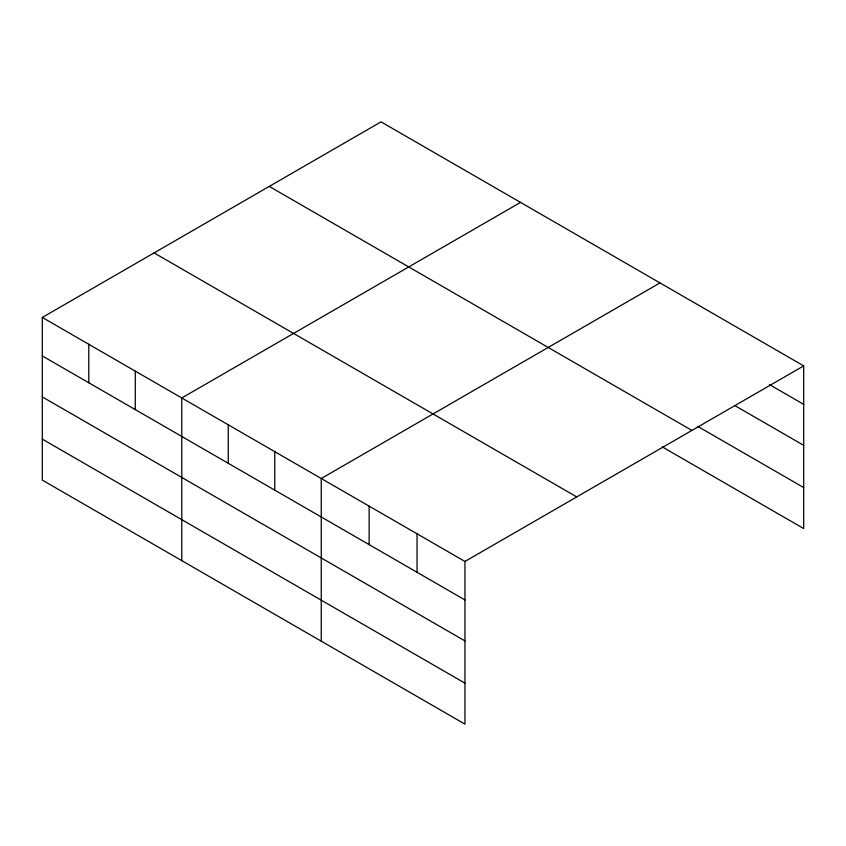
<?xml version="1.0" encoding="UTF-8"?>
<svg xmlns="http://www.w3.org/2000/svg" width="846" height="846" viewBox="0 0 846 846"><rect width="100%" height="100%" fill="white"/><g stroke="black" fill="none" stroke-linecap="round" stroke-linejoin="round"><path stroke-width="1.27" d="M42.3 317.451L464.951 561.458L464.951 724.134L42.3 480.116L42.3 317.451L381.049 121.866L803.7 365.884L803.7 528.549L662.281 446.91M520.523 202.395L181.774 397.969L181.774 560.644M659.996 282.913L321.247 478.498L321.247 641.162M464.951 561.458L803.7 365.884M769.49 384.613L803.7 404.367M735.269 405.837L803.7 445.345M697.633 426.331L803.7 487.571M269.261 186.406L691.912 430.424M154.088 252.901L576.739 496.919M42.3 355.933L464.951 599.941M42.3 396.911L464.951 640.919M42.3 439.137L464.951 683.145M417.046 533.805L417.046 572.287M369.142 506.151L369.142 544.634M274.76 451.658L274.76 490.141M228.261 424.808L228.261 463.291M135.286 371.13L135.286 409.612M88.788 344.29L88.788 382.773"/></g></svg>
